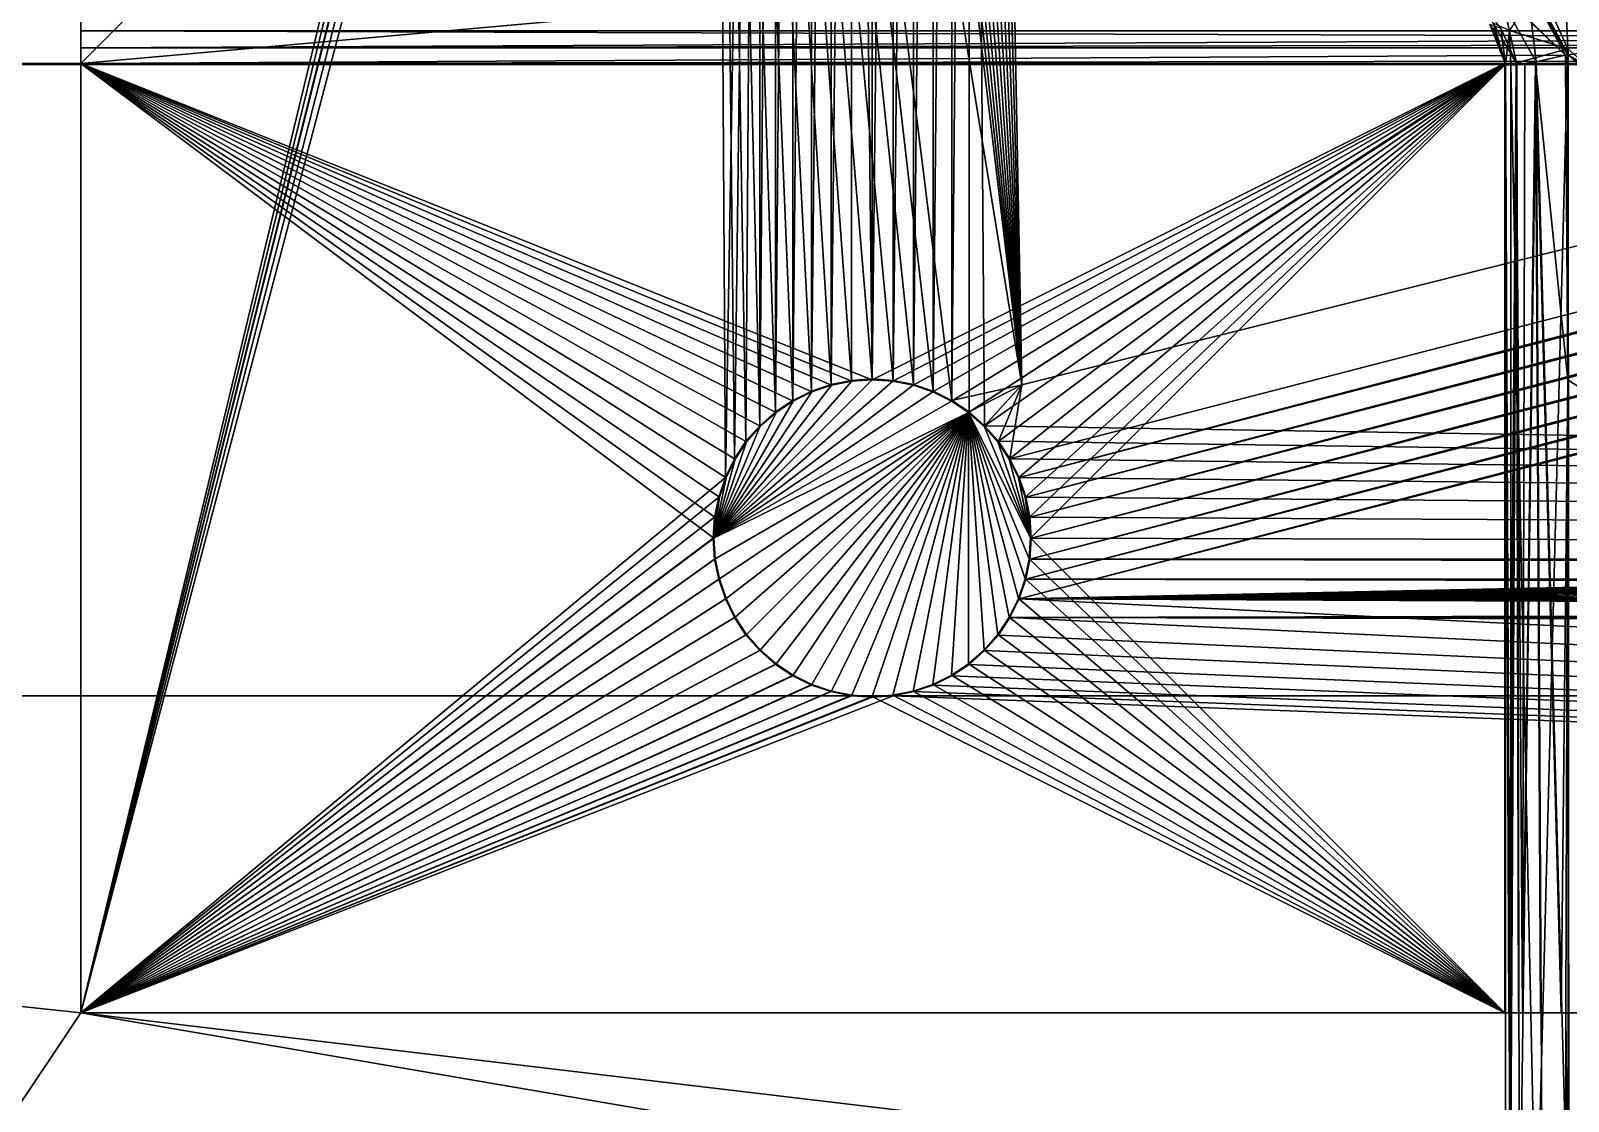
# Model space of a CAD drawing. Extents: x -30 to 83, y -53 to 60.
# Drawn here: x -2.158 to 2.699, y -4.279 to -0.897 of the extents above; entities that cross this region are included whole.
import ezdxf

# ---------------------------------------------------------------- set-up
doc = ezdxf.new("R2010")
doc.units = 0
doc.header["$MEASUREMENT"] = 0

msp = doc.modelspace()

# ---------------------------------------------------------------- linework, layer by layer
for points in [[(63.169998, -40), (-9.17, -40), (63.169998, 60)], [(-9.17, 60), (63.169998, 60), (-9.17, -40)], [(-7.187, 58, 2), (-7.187, -40, 2), (61.187, -40, 2)], [(61.187, 58, 2), (-7.187, 58, 2), (61.187, -40, 2)], [(-2, 7, 68), (-2, 7, 67), (-2, -4, 67)], [(-2, 7, 68), (-2, -4, 67), (-2, -4, 68)], [(-2, 7, 68), (-2, -4, 68), (0.014999, 4.369999, 68)], [(-2, -4, 67), (-2, 7, 67), (-0.002998, 3.998001, 67)], [(0.964001, 4.692001, 68), (27.194, -2.101002, 68), (27.145, 4.145, 68)], [(0.964001, 4.692001, 68), (0.985001, 4.630001, 68), (27.145, -2.145, 68)], [(27.145, -2.145, 68), (27.194, -2.101002, 68), (0.964001, 4.692001, 68)], [(0.985001, 4.630001, 68), (0.998001, 4.566002, 68), (27.101, -2.194, 68)], [(27.101, -2.194, 68), (27.145, -2.145, 68), (0.985001, 4.630001, 68)], [(0.998001, 4.566002, 68), (1.001999, 4.5, 68), (27.064999, -2.249001, 68)], [(27.064999, -2.249001, 68), (27.101, -2.194, 68), (0.998001, 4.566002, 68)], [(0.972668, -2.015999, 67), (0.855, 4.145, 67), (26.997, 4.5, 67)], [(0.964001, -2.307999, 67), (0.935001, -2.249001, 67), (26.997, 4.5, 67)], [(0.935001, -2.249001, 67), (0.972668, -2.015999, 67), (26.997, 4.5, 67)], [(26.997, 4.5, 67), (27.001999, 4.433998, 67), (0.964001, -2.307999, 67)], [(1.001999, 4.5, 68), (0.998001, 4.433998, 68), (27.035999, -2.307999, 68)], [(27.035999, -2.307999, 68), (27.064999, -2.249001, 68), (1.001999, 4.5, 68)], [(0.985001, -2.369999, 67), (0.964001, -2.307999, 67), (27.001999, 4.433998, 67)], [(0.998001, 4.433998, 68), (0.985001, 4.369999, 68), (27.014999, -2.369999, 68)], [(27.001999, 4.433998, 67), (27.014999, 4.369999, 67), (0.985001, -2.369999, 67)], [(27.014999, -2.369999, 68), (27.035999, -2.307999, 68), (0.998001, 4.433998, 68)], [(0.014999, 4.369999, 68), (-2, -4, 68), (0.035999, 4.307999, 68)], [(0.985001, 4.369999, 68), (0.964001, 4.307999, 68), (27.001999, -2.433998, 68)], [(27.001999, -2.433998, 68), (27.014999, -2.369999, 68), (0.985001, 4.369999, 68)], [(0.998001, -2.433998, 67), (0.985001, -2.369999, 67), (27.014999, 4.369999, 67)], [(27.014999, 4.369999, 67), (27.035999, 4.307999, 67), (0.998001, -2.433998, 67)], [(0.035999, 4.307999, 68), (-2, -4, 68), (0.064999, 4.249001, 68)], [(0.964001, 4.307999, 68), (0.935001, 4.249001, 68), (26.997, -2.5, 68)], [(26.997, -2.5, 68), (27.001999, -2.433998, 68), (0.964001, 4.307999, 68)], [(1.001999, -2.5, 67), (0.998001, -2.433998, 67), (27.035999, 4.307999, 67)], [(27.035999, 4.307999, 67), (27.064999, 4.249001, 67), (1.001999, -2.5, 67)], [(0.064999, 4.249001, 68), (-2, -4, 68), (0.101002, 4.194, 68)], [(0.935001, 4.249001, 68), (0.898998, 4.194, 68), (26.997, -2.5, 68)], [(27.064999, 4.249001, 67), (27.101, 4.194, 67), (0.998001, -2.566002, 67)], [(0.998001, -2.566002, 67), (1.001999, -2.5, 67), (27.064999, 4.249001, 67)], [(0.101002, 4.194, 68), (-2, -4, 68), (0.145, 4.145, 68)], [(0.898998, 4.194, 68), (0.855, 4.145, 68), (27.001999, -2.566002, 68)], [(27.001999, -2.566002, 68), (26.997, -2.5, 68), (0.898998, 4.194, 68)], [(27.101, 4.194, 67), (27.145, 4.145, 67), (0.985001, -2.630001, 67)], [(0.985001, -2.630001, 67), (0.998001, -2.566002, 67), (27.101, 4.194, 67)], [(0.145, 4.145, 68), (-2, -4, 68), (0.035999, -2.307999, 68)], [(0.035999, -2.307999, 68), (0.064999, -2.249001, 68), (0.145, 4.145, 68)], [(0.064999, -2.249001, 68), (0.101002, -2.194, 68), (0.145, 4.145, 68)], [(0.101002, -2.194, 68), (0.145, -2.145, 68), (0.145, 4.145, 68)], [(0.194, 4.101002, 68), (0.145, 4.145, 68), (0.145, -2.145, 68)], [(0.855, 4.145, 68), (0.806, 4.101002, 68), (27.001999, -2.566002, 68)], [(0.855, 4.145, 67), (0.972668, -2.015999, 67), (0.806, 4.101002, 67)], [(27.145, 4.145, 67), (27.194, 4.101002, 67), (0.964001, -2.692001, 67)], [(0.964001, -2.692001, 67), (0.985001, -2.630001, 67), (27.145, 4.145, 67)], [(0.145, -2.145, 68), (0.194, -2.101002, 68), (0.194, 4.101002, 68)], [(0.249001, 4.064999, 68), (0.194, 4.101002, 68), (0.194, -2.101002, 68)], [(0.806, 4.101002, 68), (0.750999, 4.064999, 68), (0.750999, -2.064999, 68)], [(0.806, -2.101002, 68), (0.806, 4.101002, 68), (0.750999, -2.064999, 68)], [(0.750999, 4.064999, 67), (0.806, 4.101002, 67), (0.972668, -2.015999, 67)], [(0.855, -2.145, 68), (0.806, 4.101002, 68), (0.806, -2.101002, 68)], [(0.855, -2.145, 68), (27.001999, -2.566002, 68), (0.806, 4.101002, 68)], [(27.194, 4.101002, 67), (27.145, -2.145, 67), (0.964001, -2.692001, 67)], [(-0.002998, 3.998001, 67), (0.249001, 4.064999, 67), (0.972668, -2.015999, 67)], [(0.194, -2.101002, 68), (0.249001, -2.064999, 68), (0.249001, 4.064999, 68)], [(0.307999, 4.035999, 68), (0.249001, 4.064999, 68), (0.249001, -2.064999, 68)], [(0.307999, 4.035999, 67), (0.972668, -2.015999, 67), (0.249001, 4.064999, 67)], [(0.249001, -2.064999, 68), (0.307999, -2.035999, 68), (0.307999, 4.035999, 68)], [(0.369999, 4.014999, 68), (0.307999, 4.035999, 68), (0.307999, -2.035999, 68)], [(0.369999, 4.014999, 67), (0.972668, -2.015999, 67), (0.307999, 4.035999, 67)], [(0.692001, 4.035999, 68), (0.630001, 4.014999, 68), (0.630001, -2.014999, 68)], [(0.630001, -2.014999, 68), (0.692001, -2.035999, 68), (0.692001, 4.035999, 68)], [(0.630001, 4.014999, 67), (0.692001, 4.035999, 67), (0.972668, -2.015999, 67)], [(0.750999, 4.064999, 68), (0.692001, 4.035999, 68), (0.692001, -2.035999, 68)], [(0.692001, -2.035999, 68), (0.750999, -2.064999, 68), (0.750999, 4.064999, 68)], [(0.692001, 4.035999, 67), (0.750999, 4.064999, 67), (0.972668, -2.015999, 67)], [(-2, -4, 67), (-0.002998, 3.998001, 67), (0.035999, -2.307999, 67)], [(0.5, -1.997002, 67), (0.433998, -2.001999, 67), (-0.002998, 3.998001, 67)], [(0.064999, -2.249001, 67), (0.035999, -2.307999, 67), (-0.002998, 3.998001, 67)], [(0.064999, -2.249001, 67), (-0.002998, 3.998001, 67), (0.101002, -2.194, 67)], [(0.145, -2.145, 67), (0.101002, -2.194, 67), (-0.002998, 3.998001, 67)], [(0.194, -2.101002, 67), (0.145, -2.145, 67), (-0.002998, 3.998001, 67)], [(0.249001, -2.064999, 67), (0.194, -2.101002, 67), (-0.002998, 3.998001, 67)], [(0.433998, -2.001999, 67), (0.369999, -2.014999, 67), (-0.002998, 3.998001, 67)], [(0.369999, -2.014999, 67), (0.307999, -2.035999, 67), (-0.002998, 3.998001, 67)], [(0.307999, -2.035999, 67), (0.249001, -2.064999, 67), (-0.002998, 3.998001, 67)], [(0.566002, -2.001999, 67), (0.5, -1.997002, 67), (-0.002998, 3.998001, 67)], [(0.566002, -2.001999, 67), (-0.002998, 3.998001, 67), (0.630001, -2.014999, 67)], [(0.692001, -2.035999, 67), (-0.002998, 3.998001, 67), (0.750999, -2.064999, 67)], [(0.972668, -2.015999, 67), (0.750999, -2.064999, 67), (-0.002998, 3.998001, 67)], [(0.630001, -2.014999, 67), (-0.002998, 3.998001, 67), (0.692001, -2.035999, 67)], [(0.307999, -2.035999, 68), (0.369999, -2.014999, 68), (0.369999, 4.014999, 68)], [(0.433998, 4.001999, 68), (0.369999, 4.014999, 68), (0.369999, -2.014999, 68)], [(0.433998, 4.001999, 67), (0.972668, -2.015999, 67), (0.369999, 4.014999, 67)], [(0.369999, -2.014999, 68), (0.433998, -2.001999, 68), (0.433998, 4.001999, 68)], [(0.433998, -2.001999, 68), (0.5, -1.997002, 68), (0.433998, 4.001999, 68)], [(0.5, 3.998001, 68), (0.433998, 4.001999, 68), (0.5, -1.997002, 68)], [(0.5, 3.998001, 67), (0.972668, -2.015999, 67), (0.433998, 4.001999, 67)], [(0.566002, 4.001999, 68), (0.5, 3.998001, 68), (0.5, -1.997002, 68)], [(0.5, -1.997002, 68), (0.566002, -2.001999, 68), (0.566002, 4.001999, 68)], [(0.5, 3.998001, 67), (0.566002, 4.001999, 67), (0.972668, -2.015999, 67)], [(0.630001, 4.014999, 68), (0.566002, 4.001999, 68), (0.566002, -2.001999, 68)], [(0.566002, -2.001999, 68), (0.630001, -2.014999, 68), (0.630001, 4.014999, 68)], [(0.566002, 4.001999, 67), (0.630001, 4.014999, 67), (0.972668, -2.015999, 67)], [(2.5592, 1.504281, 66.700218), (7.02967, -4.802359, 66.700218), (2.69901, 1.776681, 66.700218)], [(2.564, -0.727, 53.998001), (2.697, -0.973, 53.998001), (25.003, 1.777, 53.998001)], [(2.5827, 1.512871, 54.30022), (2.69901, 1.776681, 54.30022), (7.02967, -4.802359, 54.30022)], [(25.003, 1.777, 53.998001), (2.697, -0.973, 53.998001), (9.813, -4.804, 53.998001)], [(2.56527, -0.726529, 54.300301), (2.5827, 1.512871, 54.30022), (2.69823, -0.972269, 54.30022)], [(7.02967, -4.802359, 54.30022), (2.69823, -0.972269, 54.30022), (2.5827, 1.512871, 54.30022)], [(2.5592, 1.504281, 66.700218), (2.60578, -0.750719, 66.700218), (7.02967, -4.802359, 66.700218)], [(-2, -1, 51), (-2, 1.395023, 53.998001), (-2, 1.346, 49.762001)], [(-2, 1.395023, 53.998001), (-2, -1, 51), (-2, -0.604023, 53.998001)], [(-2, 1.346, 49.762001), (-2, 0.756, 49.243999), (-2, -1, 51)], [(-2, 0.238, 48.653999), (-2, -1, 51), (-2, 0.756, 49.243999)], [(-2, -1, 51), (-2, 0.238, 48.653999), (-2, -0.198, 48.000999)], [(-2, -0.546, 47.297001), (-2, -1, 51), (-2, -0.198, 48.000999)], [(-2, -0.546, 47.297001), (-2, -0.798, 46.554001), (-2, -1, 51)], [(-2, -0.604023, 53.998001), (-2, -1, 51), (-2, -0.60597, 53.998417)], [(-2, -0.609392, 54), (-2, -0.60597, 53.998417), (-2, -1, 51)], [(-2, -1, 51), (-2, -1, 54), (-2, -0.609392, 54)], [(-2, -0.609392, 54), (-2, -1, 54), (-1.613111, -0.613444, 54)], [(-2, -1, 54), (2.309556, -0.614333, 54), (-1.613111, -0.613444, 54)], [(-2, -1, 54), (2.690419, -0.974419, 54), (2.309556, -0.614333, 54)], [(2.309556, -0.614333, 54), (2.690419, -0.974419, 54), (2.318745, -0.613851, 54)], [(2.566, -0.74429, 54), (2.318745, -0.613851, 54), (2.690419, -0.974419, 54)], [(2.59696, -0.994569, 54.331139), (2.49451, -0.812819, 54.347301), (2.56527, -0.726529, 54.300301)], [(2.564, -0.727, 53.998001), (2.566, -0.74429, 54), (2.697, -0.973, 53.998001)], [(2.56527, -0.726529, 54.300301), (2.69823, -0.972269, 54.30022), (2.59696, -0.994569, 54.331139)], [(2.60578, -0.750719, 66.700218), (2.51299, -0.896169, 66.618073), (2.69685, -0.953479, 66.700218)], [(2.690419, -0.974419, 54), (2.697, -0.973, 53.998001), (2.566, -0.74429, 54)], [(2.69685, -0.953479, 66.700218), (7.02967, -4.802359, 66.700218), (2.60578, -0.750719, 66.700218)], [(-2, -1, 51), (-2, -0.798, 46.554001), (-2, -0.951, 45.783001)], [(30, -0.798, 46.554001), (-2, -0.951, 45.783001), (-2, -0.798, 46.554001)], [(30, -0.951, 45.783001), (-2, -0.951, 45.783001), (30, -0.798, 46.554001)], [(2.49451, -0.812819, 54.347301), (2.53595, -1.003599, 54.38797), (2.42347, -0.806259, 54.387741)], [(2.48556, -0.888309, 54.41494), (2.42347, -0.806259, 54.387741), (2.53595, -1.003599, 54.38797)], [(2.49451, -0.812819, 54.347301), (2.59696, -0.994569, 54.331139), (2.53595, -1.003599, 54.38797)], [(2.46489, -0.894589, 66.500221), (2.5, -1.003599, 66.500221), (2.46317, -0.874169, 66.560669)], [(2.46317, -0.874169, 66.560669), (2.5, -1.003599, 66.500221), (2.51299, -0.896169, 66.618073)], [(-2, -0.89742, 43.946999), (-2, -1, 43.946999), (-2, -0.951, 44.216999)], [(30, -1, 43.946999), (-2, -1, 43.946999), (-2, -0.89742, 43.946999)], [(-2, -0.89742, 43.946999), (30, -0.89742, 43.946999), (30, -1, 43.946999)], [(30, -0.89742, 43.946999), (-2, -0.89742, 43.946999), (-2, -0.951, 44.216999)], [(30, -0.951, 44.216999), (30, -0.89742, 43.946999), (-2, -0.951, 44.216999)], [(2.5, -1.003599, 54.500221), (2.45073, -0.875689, 54.500221), (2.48556, -0.888309, 54.41494)], [(2.45073, -0.875689, 54.500221), (2.5, -1.003599, 54.500221), (2.46489, -0.894589, 66.500221)], [(2.5, -1.003599, 66.500221), (2.46489, -0.894589, 66.500221), (2.5, -1.003599, 54.500221)], [(2.5, -1.003599, 54.500221), (2.48556, -0.888309, 54.41494), (2.53595, -1.003599, 54.38797)], [(2.51727, -1.003599, 66.578232), (2.51299, -0.896169, 66.618073), (2.5, -1.003599, 66.500221)], [(2.51727, -1.003599, 66.578232), (2.69685, -0.953479, 66.700218), (2.51299, -0.896169, 66.618073)], [(-2, -1, 44.954826), (-2, -0.951, 44.216999), (-2, -1, 43.946999)], [(-2, -1, 51), (-2, -0.951, 45.783001), (-2, -1, 45.045174)], [(30, -1.003, 45), (30, -0.951, 44.216999), (-2, -1, 44.954826)], [(-2, -0.951, 45.783001), (30, -0.951, 45.783001), (-2, -1, 45.045174)], [(30, -1.003, 45), (-2, -1, 45.045174), (30, -0.951, 45.783001)], [(-2, -0.951, 44.216999), (-2, -1, 44.954826), (30, -0.951, 44.216999)], [(2.69685, -0.953479, 66.700218), (2.51727, -1.003599, 66.578232), (2.59742, -4.802359, 66.669304)], [(2.59742, -4.802359, 66.669304), (2.7, -4.803139, 66.700218), (2.69685, -0.953479, 66.700218)], [(7.02967, -4.802359, 66.700218), (2.69685, -0.953479, 66.700218), (2.7, -4.803139, 66.700218)], [(-2, -1, 54), (-30, -1, 54), (-2, -4, 54)], [(-4.003, -6.998, 54), (-2, -4, 54), (-30, -1, 54)], [(-2, -1, 51), (-4.003, -1, 45.045174), (-30, -1, 54)], [(-2, -1, 43.946999), (-30, -1, 38), (-4.003, -1, 44.954826)], [(-2, -1, 54), (-2, -1, 51), (-30, -1, 54)], [(-30, -1, 38), (30, -1, 38), (-30, -17, 38)], [(30, -17, 38), (-30, -17, 38), (30, -1, 38)], [(-30, -1, 38), (-2, -1, 43.946999), (30, -1, 38)], [(-4.003, -1, 44.954826), (-2, -1, 44.954826), (-2, -1, 43.946999)], [(-2, -1, 45.045174), (-4.003, -1, 45.045174), (-2, -1, 51)], [(-4.003, -1.003, 45), (-2, -1, 44.954826), (-4.003, -1, 44.954826)], [(-2, -1, 45.045174), (-4.003, -1.003, 45), (-4.003, -1, 45.045174)], [(-4.003, -1.003, 45), (30, -1.003, 45), (-2, -1, 44.954826)], [(-4.003, -1.003, 45), (-2, -1, 45.045174), (30, -1.003, 45)], [(2.690426, -1, 54), (2.690419, -0.974419, 54), (-2, -1, 54)], [(2.531726, -1, 54.085979), (-2, -1, 54), (2.532261, -1, 54.086903)], [(2.594932, -1, 54.029057), (-2, -1, 54), (2.561111, -1, 54.060665)], [(2.497513, -1, 54.195007), (2.532261, -1, 54.086903), (-2, -1, 54)], [(2.561111, -1, 54.060665), (-2, -1, 54), (2.533141, -1, 54.08514)], [(2.531726, -1, 54.085979), (2.533141, -1, 54.08514), (-2, -1, 54)], [(-2, -1, 54), (2.496469, -1, 54.198002), (2.497513, -1, 54.195007)], [(2.595026, -1, 54.028984), (-2, -1, 54), (2.594932, -1, 54.029057)], [(-2, -1, 54), (2.595026, -1, 54.028984), (2.595135, -1, 54.028961)], [(-2, -1, 54), (2.595135, -1, 54.028961), (2.690426, -1, 54)], [(2.496716, -1, 54.63855), (2.496469, -1, 54.198002), (-2, -1, 54)], [(-2, -1, 66), (-2, -1, 54), (-2, -4, 54)], [(-2, -1, 66), (-2, -4, 54), (-2, -4, 66)], [(-2, -1, 66), (-2, -4, 66), (0, -2.5, 66)], [(0, -2.5, 66), (0.004, -2.435, 66), (-2, -1, 66)], [(0.309, -2.038, 66), (0.371, -2.017, 66), (-2, -1, 66)], [(30, -1, 43.946999), (30, -1, 38), (-2, -1, 43.946999)], [(2.496716, -1, 54.63855), (-2, -1, 54), (-2, -1, 66)], [(2.496716, -1, 54.63855), (-2, -1, 66), (2.496716, -1, 66)], [(2.496716, -1, 66), (-2, -1, 66), (0.5, -2, 66)], [(0.371, -2.017, 66), (0.435, -2.004, 66), (-2, -1, 66)], [(0.435, -2.004, 66), (0.5, -2, 66), (-2, -1, 66)], [(0.309, -2.038, 66), (-2, -1, 66), (0.25, -2.067, 66)], [(0.146, -2.146, 66), (0.196, -2.103, 66), (-2, -1, 66)], [(0.25, -2.067, 66), (-2, -1, 66), (0.196, -2.103, 66)], [(0.146, -2.146, 66), (-2, -1, 66), (0.103, -2.196, 66)], [(0.017, -2.371, 66), (0.038, -2.309, 66), (-2, -1, 66)], [(0.103, -2.196, 66), (-2, -1, 66), (0.067, -2.25, 66)], [(0.067, -2.25, 66), (-2, -1, 66), (0.038, -2.309, 66)], [(0.017, -2.371, 66), (-2, -1, 66), (0.004, -2.435, 66)], [(2.496716, -1, 66), (0.5, -2, 66), (0.565, -2.004, 66)], [(2.496716, -1, 66), (0.565, -2.004, 66), (0.629, -2.017, 66)], [(0.691, -2.038, 66), (2.496716, -1, 66), (0.629, -2.017, 66)], [(0.75, -2.067, 66), (2.496716, -1, 66), (0.691, -2.038, 66)], [(0.75, -2.067, 66), (0.804, -2.103, 66), (2.496716, -1, 66)], [(2.496716, -1, 66), (0.804, -2.103, 66), (2.498, -1.004, 66)], [(0.854, -2.146, 66), (2.498, -1.004, 66), (0.804, -2.103, 66)], [(0.897, -2.196, 66), (2.498, -1.004, 66), (0.854, -2.146, 66)], [(0.933, -2.25, 66), (2.498, -1.004, 66), (0.897, -2.196, 66)], [(0.962, -2.309, 66), (2.498, -1.004, 66), (0.933, -2.25, 66)], [(0.983, -2.371, 66), (2.498, -1.004, 66), (0.962, -2.309, 66)], [(0.996, -2.435, 66), (2.498, -1.004, 66), (0.983, -2.371, 66)], [(0.996, -2.435, 66), (1, -2.5, 66), (2.498, -1.004, 66)], [(2.498, -4, 66), (2.498, -1.004, 66), (1, -2.5, 66)], [(2.498, -1.004, 54.198002), (2.496469, -1, 54.198002), (2.496716, -1, 54.63855)], [(2.496469, -1, 54.198002), (2.498, -1.004, 54.198002), (2.497513, -1, 54.195007)], [(2.496716, -1, 66), (2.498, -1.004, 66), (2.496716, -1, 54.63855)], [(2.498, -1.004, 54.198002), (2.496716, -1, 54.63855), (2.498, -1.004, 66)], [(2.532261, -1, 54.086903), (2.497513, -1, 54.195007), (2.534, -1.004, 54.085999)], [(2.498, -1.004, 54.198002), (2.534, -1.004, 54.085999), (2.497513, -1, 54.195007)], [(2.498, -1.004, 54.198002), (2.510615, -4, 54.13887), (2.534, -1.004, 54.085999)], [(2.498, -4, 57.667843), (2.498, -1.004, 54.198002), (2.498784, -4, 57.938293)], [(2.498, -4, 54.198002), (2.510615, -4, 54.13887), (2.498, -1.004, 54.198002)], [(2.498, -4, 54.198002), (2.498, -1.004, 54.198002), (2.498, -4, 57.667843)], [(2.498784, -4, 57.938293), (2.498, -1.004, 54.198002), (2.498, -4, 58.27177)], [(2.498, -1.004, 54.198002), (2.498, -1.004, 66), (2.498, -4, 58.27177)], [(2.498, -4, 66), (2.498, -4, 58.27177), (2.498, -1.004, 66)], [(2.5, -4.802359, 62.170551), (2.5, -4.803139, 66.500221), (2.5, -1.003599, 66.500221)], [(2.5, -1.003599, 54.500221), (2.5, -4.803139, 54.500221), (2.50008, -4.804359, 58.412338)], [(2.50008, -4.804359, 58.412338), (2.5, -4.802359, 58.89949), (2.5, -1.003599, 54.500221)], [(2.5, -4.802359, 61.056999), (2.5, -4.802359, 61.892159), (2.5, -1.003599, 66.500221)], [(2.5, -4.802359, 58.89949), (2.50027, -4.822289, 59.26741), (2.5, -1.003599, 54.500221)], [(2.5, -4.802359, 59.665062), (2.5, -4.802359, 60.221828), (2.5, -1.003599, 54.500221)], [(2.5, -1.003599, 54.500221), (2.5, -4.802359, 60.221828), (2.5, -1.003599, 66.500221)], [(2.5, -4.802359, 60.221828), (2.5, -4.802359, 61.056999), (2.5, -1.003599, 66.500221)], [(2.5, -4.802359, 61.892159), (2.5, -4.802359, 62.170551), (2.5, -1.003599, 66.500221)], [(2.5, -4.802359, 59.665062), (2.5, -1.003599, 54.500221), (2.50027, -4.822289, 59.26741)], [(2.53595, -1.003599, 54.38797), (2.51561, -4.802359, 54.425098), (2.5, -1.003599, 54.500221)], [(2.51561, -4.802359, 54.425098), (2.5, -4.803139, 54.500221), (2.5, -1.003599, 54.500221)], [(2.5, -4.803139, 66.500221), (2.51716, -4.802359, 66.580299), (2.5, -1.003599, 66.500221)], [(2.51727, -1.003599, 66.578232), (2.5, -1.003599, 66.500221), (2.51716, -4.802359, 66.580299)], [(2.518232, -4, 54.115173), (2.534, -1.004, 54.085999), (2.510615, -4, 54.13887)], [(2.54467, -4.802359, 54.37513), (2.51561, -4.802359, 54.425098), (2.53595, -1.003599, 54.38797)], [(2.59742, -4.802359, 66.669304), (2.51727, -1.003599, 66.578232), (2.51716, -4.802359, 66.580299)], [(2.534, -1.004, 54.085999), (2.518232, -4, 54.115173), (2.541096, -4, 54.075752)], [(2.532261, -1, 54.086903), (2.534, -1.004, 54.085999), (2.531726, -1, 54.085979)], [(2.531726, -1, 54.085979), (2.534, -1.004, 54.085999), (2.533141, -1, 54.08514)], [(2.561111, -1, 54.060665), (2.533141, -1, 54.08514), (2.534, -1.004, 54.085999)], [(2.534, -1.004, 54.085999), (2.553976, -4, 54.063713), (2.561111, -1, 54.060665)], [(2.534, -1.004, 54.085999), (2.541096, -4, 54.075752), (2.553976, -4, 54.063713)], [(2.59696, -0.994569, 54.331139), (2.54467, -4.802359, 54.37513), (2.53595, -1.003599, 54.38797)], [(2.61691, -4.802359, 54.320919), (2.54467, -4.802359, 54.37513), (2.59696, -0.994569, 54.331139)], [(2.594932, -1, 54.029057), (2.561111, -1, 54.060665), (2.553976, -4, 54.063713)], [(2.553976, -4, 54.063713), (2.610778, -4, 54.020321), (2.594932, -1, 54.029057)], [(2.595026, -1, 54.028984), (2.594932, -1, 54.029057), (2.610778, -4, 54.020321)], [(2.610778, -4, 54.020321), (2.595135, -1, 54.028961), (2.595026, -1, 54.028984)], [(2.676259, -4, 54.004543), (2.595135, -1, 54.028961), (2.610778, -4, 54.020321)], [(2.595135, -1, 54.028961), (2.676259, -4, 54.004543), (2.697268, -2, 53.998001)], [(2.690426, -1, 54), (2.595135, -1, 54.028961), (2.697268, -2, 53.998001)], [(2.59696, -0.994569, 54.331139), (2.69823, -0.972269, 54.30022), (2.7, -4.803139, 54.30022)], [(2.61691, -4.802359, 54.320919), (2.59696, -0.994569, 54.331139), (2.7, -4.803139, 54.30022)], [(2.697, -0.973, 53.998001), (2.690419, -0.974419, 54), (2.690426, -1, 54)], [(2.697, -0.973, 53.998001), (2.690426, -1, 54), (2.697268, -2, 53.998001)], [(7.864, -4.804, 53.998001), (8.421, -4.804, 53.998001), (2.697, -0.973, 53.998001)], [(7.864, -4.804, 53.998001), (2.697, -0.973, 53.998001), (7.029, -4.804, 53.998001)], [(9.534, -4.804, 53.998001), (9.813, -4.804, 53.998001), (2.697, -0.973, 53.998001)], [(2.697268, -2, 53.998001), (7.029, -4.804, 53.998001), (2.697, -0.973, 53.998001)], [(8.421, -4.804, 53.998001), (9.534, -4.804, 53.998001), (2.697, -0.973, 53.998001)], [(7.02967, -4.802359, 54.30022), (2.7, -4.803139, 54.30022), (2.69823, -0.972269, 54.30022)], [(0.435, -2.004, 68), (0, -2.5, 68), (0.5, -2, 68)], [(0.5, -2, 68), (0, -2.5, 68), (0.565, -2.004, 68)], [(0.371, -2.017, 68), (0, -2.5, 68), (0.435, -2.004, 68)], [(0.629, -2.017, 68), (0.565, -2.004, 68), (0, -2.5, 68)], [(0.309, -2.038, 68), (0, -2.5, 68), (0.371, -2.017, 68)], [(0.691, -2.038, 68), (0.629, -2.017, 68), (0, -2.5, 68)], [(0.75, -2.067, 68), (0.691, -2.038, 68), (0, -2.5, 68)], [(0.25, -2.067, 68), (0, -2.5, 68), (0.309, -2.038, 68)], [(0.249001, -2.064999, 68), (0.249001, -2.064999, 67), (0.307999, -2.035999, 68)], [(0.307999, -2.035999, 67), (0.307999, -2.035999, 68), (0.249001, -2.064999, 67)], [(0.309, -2.038, 66), (0.25, -2.067, 66), (0.309, -2.038, 68)], [(0.309, -2.038, 68), (0.25, -2.067, 66), (0.25, -2.067, 68)], [(0.369999, -2.014999, 67), (0.369999, -2.014999, 68), (0.307999, -2.035999, 68)], [(0.369999, -2.014999, 67), (0.307999, -2.035999, 68), (0.307999, -2.035999, 67)], [(0.309, -2.038, 68), (0.371, -2.017, 68), (0.309, -2.038, 66)], [(0.371, -2.017, 66), (0.309, -2.038, 66), (0.371, -2.017, 68)], [(0.433998, -2.001999, 67), (0.433998, -2.001999, 68), (0.369999, -2.014999, 67)], [(0.433998, -2.001999, 68), (0.369999, -2.014999, 68), (0.369999, -2.014999, 67)], [(0.371, -2.017, 66), (0.371, -2.017, 68), (0.435, -2.004, 66)], [(0.435, -2.004, 68), (0.435, -2.004, 66), (0.371, -2.017, 68)], [(0.5, -1.997002, 67), (0.5, -1.997002, 68), (0.433998, -2.001999, 67)], [(0.433998, -2.001999, 68), (0.433998, -2.001999, 67), (0.5, -1.997002, 68)], [(0.435, -2.004, 68), (0.5, -2, 66), (0.435, -2.004, 66)], [(0.5, -2, 68), (0.5, -2, 66), (0.435, -2.004, 68)], [(0.5, -1.997002, 68), (0.5, -1.997002, 67), (0.566002, -2.001999, 68)], [(0.566002, -2.001999, 67), (0.566002, -2.001999, 68), (0.5, -1.997002, 67)], [(0.5, -2, 68), (0.565, -2.004, 68), (0.5, -2, 66)], [(0.565, -2.004, 66), (0.5, -2, 66), (0.565, -2.004, 68)], [(0.629, -2.017, 66), (0.565, -2.004, 66), (0.629, -2.017, 68)], [(0.565, -2.004, 66), (0.565, -2.004, 68), (0.629, -2.017, 68)], [(0.566002, -2.001999, 68), (0.566002, -2.001999, 67), (0.630001, -2.014999, 68)], [(0.630001, -2.014999, 67), (0.630001, -2.014999, 68), (0.566002, -2.001999, 67)], [(0.629, -2.017, 68), (0.691, -2.038, 68), (0.629, -2.017, 66)], [(0.691, -2.038, 66), (0.629, -2.017, 66), (0.691, -2.038, 68)], [(0.630001, -2.014999, 68), (0.630001, -2.014999, 67), (0.692001, -2.035999, 67)], [(0.692001, -2.035999, 67), (0.692001, -2.035999, 68), (0.630001, -2.014999, 68)], [(0.691, -2.038, 66), (0.691, -2.038, 68), (0.75, -2.067, 66)], [(0.75, -2.067, 66), (0.691, -2.038, 68), (0.75, -2.067, 68)], [(0.692001, -2.035999, 68), (0.692001, -2.035999, 67), (0.750999, -2.064999, 68)], [(0.750999, -2.064999, 67), (0.750999, -2.064999, 68), (0.692001, -2.035999, 67)], [(0.806, -2.101002, 67), (0.750999, -2.064999, 67), (0.972668, -2.015999, 67)], [(0.855, -2.145, 67), (0.806, -2.101002, 67), (0.972668, -2.015999, 67)], [(0.855, -2.145, 67), (0.972668, -2.015999, 67), (0.898998, -2.194, 67)], [(0.935001, -2.249001, 67), (0.898998, -2.194, 67), (0.972668, -2.015999, 67)], [(2.697268, -2, 53.998001), (2.676259, -4, 54.004543), (2.691209, -4, 54)], [(2.697268, -2, 53.998001), (2.691209, -4, 54), (2.698, -4.804, 53.998001)], [(2.698, -4.804, 53.998001), (7.029, -4.804, 53.998001), (2.697268, -2, 53.998001)], [(0.804, -2.103, 68), (0.75, -2.067, 68), (0, -2.5, 68)], [(0, -2.5, 68), (0.25, -2.067, 68), (0.196, -2.103, 68)], [(0.194, -2.101002, 68), (0.194, -2.101002, 67), (0.249001, -2.064999, 67)], [(0.249001, -2.064999, 67), (0.249001, -2.064999, 68), (0.194, -2.101002, 68)], [(0.25, -2.067, 66), (0.196, -2.103, 66), (0.196, -2.103, 68)], [(0.25, -2.067, 66), (0.196, -2.103, 68), (0.25, -2.067, 68)], [(0.804, -2.103, 68), (0.804, -2.103, 66), (0.75, -2.067, 68)], [(0.75, -2.067, 66), (0.75, -2.067, 68), (0.804, -2.103, 66)], [(0.806, -2.101002, 67), (0.806, -2.101002, 68), (0.750999, -2.064999, 67)], [(0.806, -2.101002, 68), (0.750999, -2.064999, 68), (0.750999, -2.064999, 67)], [(0, -2.5, 68), (0.196, -2.103, 68), (0.146, -2.146, 68)], [(0, -2.5, 68), (0.004, -2.565, 68), (0.804, -2.103, 68)], [(0.004, -2.565, 68), (0.017, -2.629, 68), (0.804, -2.103, 68)], [(0.017, -2.629, 68), (0.038, -2.691, 68), (0.804, -2.103, 68)], [(0.038, -2.691, 68), (0.067, -2.75, 68), (0.804, -2.103, 68)], [(0.067, -2.75, 68), (0.103, -2.804, 68), (0.804, -2.103, 68)], [(0.103, -2.804, 68), (0.146, -2.854, 68), (0.804, -2.103, 68)], [(0.194, -2.101002, 68), (0.145, -2.145, 67), (0.194, -2.101002, 67)], [(0.194, -2.101002, 68), (0.145, -2.145, 68), (0.145, -2.145, 67)], [(0.146, -2.146, 68), (0.196, -2.103, 66), (0.146, -2.146, 66)], [(0.146, -2.854, 68), (0.196, -2.897, 68), (0.804, -2.103, 68)], [(0.196, -2.103, 66), (0.146, -2.146, 68), (0.196, -2.103, 68)], [(0.196, -2.897, 68), (0.25, -2.933, 68), (0.804, -2.103, 68)], [(0.309, -2.962, 68), (0.804, -2.103, 68), (0.25, -2.933, 68)], [(0.371, -2.983, 68), (0.804, -2.103, 68), (0.309, -2.962, 68)], [(0.435, -2.996, 68), (0.804, -2.103, 68), (0.371, -2.983, 68)], [(0.435, -2.996, 68), (0.5, -3, 68), (0.804, -2.103, 68)], [(0.565, -2.996, 68), (0.804, -2.103, 68), (0.5, -3, 68)], [(0.565, -2.996, 68), (0.629, -2.983, 68), (0.804, -2.103, 68)], [(0.629, -2.983, 68), (0.691, -2.962, 68), (0.804, -2.103, 68)], [(0.691, -2.962, 68), (0.75, -2.933, 68), (0.804, -2.103, 68)], [(0.75, -2.933, 68), (0.804, -2.897, 68), (0.804, -2.103, 68)], [(0.854, -2.146, 66), (0.804, -2.103, 66), (0.804, -2.103, 68)], [(1, -2.5, 68), (0.854, -2.146, 68), (0.804, -2.103, 68)], [(1, -2.5, 68), (0.804, -2.103, 68), (0.996, -2.565, 68)], [(0.983, -2.629, 68), (0.996, -2.565, 68), (0.804, -2.103, 68)], [(0.804, -2.897, 68), (0.854, -2.854, 68), (0.804, -2.103, 68)], [(0.854, -2.854, 68), (0.897, -2.804, 68), (0.804, -2.103, 68)], [(0.897, -2.804, 68), (0.933, -2.75, 68), (0.804, -2.103, 68)], [(0.962, -2.691, 68), (0.804, -2.103, 68), (0.933, -2.75, 68)], [(0.983, -2.629, 68), (0.804, -2.103, 68), (0.962, -2.691, 68)], [(0.854, -2.146, 66), (0.804, -2.103, 68), (0.854, -2.146, 68)], [(0.806, -2.101002, 68), (0.806, -2.101002, 67), (0.855, -2.145, 67)], [(0.855, -2.145, 67), (0.855, -2.145, 68), (0.806, -2.101002, 68)], [(0, -2.5, 68), (0.146, -2.146, 68), (0.103, -2.196, 68)], [(0.101002, -2.194, 68), (0.101002, -2.194, 67), (0.145, -2.145, 68)], [(0.145, -2.145, 67), (0.145, -2.145, 68), (0.101002, -2.194, 67)], [(0.146, -2.146, 66), (0.103, -2.196, 68), (0.146, -2.146, 68)], [(0.146, -2.146, 66), (0.103, -2.196, 66), (0.103, -2.196, 68)], [(0.854, -2.146, 66), (0.897, -2.196, 68), (0.897, -2.196, 66)], [(1, -2.5, 68), (0.897, -2.196, 68), (0.854, -2.146, 68)], [(0.854, -2.146, 66), (0.854, -2.146, 68), (0.897, -2.196, 68)], [(0.898998, -2.194, 68), (27.001999, -2.566002, 68), (0.855, -2.145, 68)], [(0.855, -2.145, 67), (0.898998, -2.194, 67), (0.898998, -2.194, 68)], [(0.855, -2.145, 68), (0.855, -2.145, 67), (0.898998, -2.194, 68)], [(27.145, -2.145, 67), (27.101, -2.194, 67), (0.964001, -2.692001, 67)], [(0, -2.5, 68), (0.103, -2.196, 68), (0.067, -2.25, 68)], [(0.101002, -2.194, 67), (0.064999, -2.249001, 68), (0.064999, -2.249001, 67)], [(0.101002, -2.194, 67), (0.101002, -2.194, 68), (0.064999, -2.249001, 68)], [(0.103, -2.196, 66), (0.067, -2.25, 66), (0.103, -2.196, 68)], [(0.067, -2.25, 66), (0.067, -2.25, 68), (0.103, -2.196, 68)], [(0.933, -2.25, 68), (0.933, -2.25, 66), (0.897, -2.196, 68)], [(0.897, -2.196, 66), (0.897, -2.196, 68), (0.933, -2.25, 66)], [(1, -2.5, 68), (0.933, -2.25, 68), (0.897, -2.196, 68)], [(0.935001, -2.249001, 68), (27.001999, -2.566002, 68), (0.898998, -2.194, 68)], [(0.898998, -2.194, 68), (0.898998, -2.194, 67), (0.935001, -2.249001, 67)], [(0.935001, -2.249001, 67), (0.935001, -2.249001, 68), (0.898998, -2.194, 68)], [(27.101, -2.194, 67), (27.064999, -2.249001, 67), (0.964001, -2.692001, 67)], [(0, -2.5, 68), (0.067, -2.25, 68), (0.038, -2.309, 68)], [(0.064999, -2.249001, 67), (0.064999, -2.249001, 68), (0.035999, -2.307999, 67)], [(0.064999, -2.249001, 68), (0.035999, -2.307999, 68), (0.035999, -2.307999, 67)], [(0.067, -2.25, 66), (0.038, -2.309, 66), (0.038, -2.309, 68)], [(0.067, -2.25, 66), (0.038, -2.309, 68), (0.067, -2.25, 68)], [(0.933, -2.25, 66), (0.933, -2.25, 68), (0.962, -2.309, 66)], [(1, -2.5, 68), (0.962, -2.309, 68), (0.933, -2.25, 68)], [(0.933, -2.25, 68), (0.962, -2.309, 68), (0.962, -2.309, 66)], [(0.964001, -2.307999, 68), (27.001999, -2.566002, 68), (0.935001, -2.249001, 68)], [(0.935001, -2.249001, 68), (0.935001, -2.249001, 67), (0.964001, -2.307999, 67)], [(0.935001, -2.249001, 68), (0.964001, -2.307999, 67), (0.964001, -2.307999, 68)], [(27.064999, -2.249001, 67), (27.035999, -2.307999, 67), (0.964001, -2.692001, 67)], [(0.014999, -2.369999, 68), (0.035999, -2.307999, 68), (-2, -4, 68)], [(-2, -4, 67), (0.035999, -2.307999, 67), (0.014999, -2.369999, 67)], [(0, -2.5, 68), (0.038, -2.309, 68), (0.017, -2.371, 68)], [(0.014999, -2.369999, 67), (0.035999, -2.307999, 67), (0.014999, -2.369999, 68)], [(0.035999, -2.307999, 68), (0.014999, -2.369999, 68), (0.035999, -2.307999, 67)], [(0.038, -2.309, 68), (0.038, -2.309, 66), (0.017, -2.371, 66)], [(0.017, -2.371, 68), (0.038, -2.309, 68), (0.017, -2.371, 66)], [(1, -2.5, 68), (0.983, -2.371, 68), (0.962, -2.309, 68)], [(0.983, -2.371, 66), (0.962, -2.309, 66), (0.983, -2.371, 68)], [(0.962, -2.309, 68), (0.983, -2.371, 68), (0.962, -2.309, 66)], [(0.985001, -2.369999, 68), (27.001999, -2.566002, 68), (0.964001, -2.307999, 68)], [(27.035999, -2.307999, 67), (27.014999, -2.369999, 67), (0.964001, -2.692001, 67)], [(0.985001, -2.369999, 67), (0.985001, -2.369999, 68), (0.964001, -2.307999, 67)], [(0.964001, -2.307999, 68), (0.964001, -2.307999, 67), (0.985001, -2.369999, 68)], [(-2, -4, 67), (0.014999, -2.369999, 67), (0.001999, -2.433998, 67)], [(0.001999, -2.433998, 68), (0.014999, -2.369999, 68), (-2, -4, 68)], [(0, -2.5, 68), (0.017, -2.371, 68), (0.004, -2.435, 68)], [(0.014999, -2.369999, 67), (0.014999, -2.369999, 68), (0.001999, -2.433998, 68)], [(0.014999, -2.369999, 67), (0.001999, -2.433998, 68), (0.001999, -2.433998, 67)], [(0.004, -2.435, 68), (0.017, -2.371, 68), (0.004, -2.435, 66)], [(0.017, -2.371, 66), (0.004, -2.435, 66), (0.017, -2.371, 68)], [(27.014999, -2.369999, 67), (27.001999, -2.433998, 67), (0.964001, -2.692001, 67)], [(0.983, -2.371, 66), (0.996, -2.435, 68), (0.996, -2.435, 66)], [(1, -2.5, 68), (0.996, -2.435, 68), (0.983, -2.371, 68)], [(0.983, -2.371, 66), (0.983, -2.371, 68), (0.996, -2.435, 68)], [(0.998001, -2.433998, 68), (27.001999, -2.566002, 68), (0.985001, -2.369999, 68)], [(0.985001, -2.369999, 67), (0.998001, -2.433998, 67), (0.998001, -2.433998, 68)], [(0.985001, -2.369999, 68), (0.985001, -2.369999, 67), (0.998001, -2.433998, 68)], [(-2, -4, 67), (0.001999, -2.433998, 67), (-0.002998, -2.5, 67)], [(-0.002998, -2.5, 68), (0.001999, -2.433998, 68), (-2, -4, 68)], [(0.001999, -2.433998, 67), (0.001999, -2.433998, 68), (-0.002998, -2.5, 68)], [(0.001999, -2.433998, 67), (-0.002998, -2.5, 68), (-0.002998, -2.5, 67)], [(0, -2.5, 68), (0.004, -2.435, 66), (0, -2.5, 66)], [(0.004, -2.435, 66), (0, -2.5, 68), (0.004, -2.435, 68)], [(27.001999, -2.433998, 67), (26.997, -2.5, 67), (0.964001, -2.692001, 67)], [(0.996, -2.435, 66), (0.996, -2.435, 68), (1, -2.5, 66)], [(0.996, -2.435, 68), (1, -2.5, 68), (1, -2.5, 66)], [(1.001999, -2.5, 68), (27.001999, -2.566002, 68), (0.998001, -2.433998, 68)], [(0.998001, -2.433998, 67), (1.001999, -2.5, 68), (0.998001, -2.433998, 68)], [(1.001999, -2.5, 67), (1.001999, -2.5, 68), (0.998001, -2.433998, 67)], [(0, -2.5, 66), (-2, -4, 66), (0.004, -2.565, 66)], [(0.001999, -2.566002, 68), (-0.002998, -2.5, 68), (-2, -4, 68)], [(-0.002998, -2.5, 67), (0.001999, -2.566002, 67), (-2, -4, 67)], [(-0.002998, -2.5, 67), (-0.002998, -2.5, 68), (0.001999, -2.566002, 67)], [(0.001999, -2.566002, 68), (0.001999, -2.566002, 67), (-0.002998, -2.5, 68)], [(0.004, -2.565, 66), (0, -2.5, 68), (0, -2.5, 66)], [(0.004, -2.565, 68), (0, -2.5, 68), (0.004, -2.565, 66)], [(26.997, -2.5, 67), (27.001999, -2.566002, 67), (0.964001, -2.692001, 67)], [(0.996, -2.565, 66), (2.498, -4, 66), (1, -2.5, 66)], [(1, -2.5, 68), (0.996, -2.565, 68), (1, -2.5, 66)], [(0.996, -2.565, 66), (1, -2.5, 66), (0.996, -2.565, 68)], [(1.001999, -2.5, 68), (0.998001, -2.566002, 68), (27.001999, -2.566002, 68)], [(0.998001, -2.566002, 67), (0.998001, -2.566002, 68), (1.001999, -2.5, 68)], [(1.001999, -2.5, 68), (1.001999, -2.5, 67), (0.998001, -2.566002, 67)], [(0.017, -2.629, 66), (0.004, -2.565, 66), (-2, -4, 66)], [(0.001999, -2.566002, 67), (0.014999, -2.630001, 67), (-2, -4, 67)], [(0.001999, -2.566002, 68), (-2, -4, 68), (0.014999, -2.630001, 68)], [(0.014999, -2.630001, 68), (0.014999, -2.630001, 67), (0.001999, -2.566002, 68)], [(0.001999, -2.566002, 67), (0.001999, -2.566002, 68), (0.014999, -2.630001, 67)], [(0.004, -2.565, 68), (0.004, -2.565, 66), (0.017, -2.629, 68)], [(0.017, -2.629, 66), (0.017, -2.629, 68), (0.004, -2.565, 66)], [(27.001999, -2.566002, 67), (27.014999, -2.630001, 67), (0.964001, -2.692001, 67)], [(0.996, -2.565, 66), (0.983, -2.629, 66), (2.498, -4, 66)], [(0.983, -2.629, 68), (0.983, -2.629, 66), (0.996, -2.565, 68)], [(0.996, -2.565, 66), (0.996, -2.565, 68), (0.983, -2.629, 66)], [(0.998001, -2.566002, 68), (0.985001, -2.630001, 68), (27.014999, -2.630001, 68)], [(0.998001, -2.566002, 68), (0.998001, -2.566002, 67), (0.985001, -2.630001, 67)], [(0.998001, -2.566002, 68), (0.985001, -2.630001, 67), (0.985001, -2.630001, 68)], [(27.014999, -2.630001, 68), (27.001999, -2.566002, 68), (0.998001, -2.566002, 68)], [(0.017, -2.629, 66), (-2, -4, 66), (0.038, -2.691, 66)], [(0.014999, -2.630001, 67), (0.035999, -2.692001, 67), (-2, -4, 67)], [(0.014999, -2.630001, 68), (-2, -4, 68), (0.035999, -2.692001, 68)], [(0.014999, -2.630001, 67), (0.014999, -2.630001, 68), (0.035999, -2.692001, 67)], [(0.035999, -2.692001, 68), (0.035999, -2.692001, 67), (0.014999, -2.630001, 68)], [(0.017, -2.629, 66), (0.038, -2.691, 66), (0.038, -2.691, 68)], [(0.017, -2.629, 66), (0.038, -2.691, 68), (0.017, -2.629, 68)], [(0.962, -2.691, 68), (0.962, -2.691, 66), (0.983, -2.629, 66)], [(0.962, -2.691, 66), (2.498, -4, 66), (0.983, -2.629, 66)], [(0.983, -2.629, 66), (0.983, -2.629, 68), (0.962, -2.691, 68)], [(27.014999, -2.630001, 67), (27.035999, -2.692001, 67), (0.964001, -2.692001, 67)], [(0.964001, -2.692001, 68), (27.035999, -2.692001, 68), (0.985001, -2.630001, 68)], [(0.964001, -2.692001, 67), (0.964001, -2.692001, 68), (0.985001, -2.630001, 67)], [(0.985001, -2.630001, 68), (0.985001, -2.630001, 67), (0.964001, -2.692001, 68)], [(27.035999, -2.692001, 68), (27.014999, -2.630001, 68), (0.985001, -2.630001, 68)], [(0.038, -2.691, 66), (-2, -4, 66), (0.067, -2.75, 66)], [(0.035999, -2.692001, 67), (0.064999, -2.750999, 67), (-2, -4, 67)], [(0.035999, -2.692001, 68), (-2, -4, 68), (0.064999, -2.750999, 68)], [(0.064999, -2.750999, 68), (0.064999, -2.750999, 67), (0.035999, -2.692001, 67)], [(0.035999, -2.692001, 67), (0.035999, -2.692001, 68), (0.064999, -2.750999, 68)], [(0.067, -2.75, 66), (0.067, -2.75, 68), (0.038, -2.691, 68)], [(0.038, -2.691, 66), (0.067, -2.75, 66), (0.038, -2.691, 68)], [(0.962, -2.691, 66), (0.962, -2.691, 68), (0.933, -2.75, 68)], [(0.962, -2.691, 66), (0.933, -2.75, 66), (2.498, -4, 66)], [(0.933, -2.75, 66), (0.962, -2.691, 66), (0.933, -2.75, 68)], [(0.935001, -2.750999, 67), (0.964001, -2.692001, 67), (27.035999, -2.692001, 67)], [(27.035999, -2.692001, 67), (27.064999, -2.750999, 67), (0.935001, -2.750999, 67)], [(0.935001, -2.750999, 68), (26.997, -4, 68), (0.964001, -2.692001, 68)], [(0.935001, -2.750999, 67), (0.935001, -2.750999, 68), (0.964001, -2.692001, 67)], [(0.964001, -2.692001, 68), (0.964001, -2.692001, 67), (0.935001, -2.750999, 68)], [(27.064999, -2.750999, 68), (0.964001, -2.692001, 68), (27.101, -2.806, 68)], [(27.035999, -2.692001, 68), (0.964001, -2.692001, 68), (27.064999, -2.750999, 68)], [(26.997, -4, 68), (27.101, -2.806, 68), (0.964001, -2.692001, 68)], [(0.067, -2.75, 66), (-2, -4, 66), (0.103, -2.804, 66)], [(0.064999, -2.750999, 67), (0.101002, -2.806, 67), (-2, -4, 67)], [(0.064999, -2.750999, 68), (-2, -4, 68), (0.101002, -2.806, 68)], [(0.101002, -2.806, 67), (0.064999, -2.750999, 67), (0.101002, -2.806, 68)], [(0.064999, -2.750999, 68), (0.101002, -2.806, 68), (0.064999, -2.750999, 67)], [(0.103, -2.804, 68), (0.067, -2.75, 68), (0.103, -2.804, 66)], [(0.067, -2.75, 66), (0.103, -2.804, 66), (0.067, -2.75, 68)], [(0.897, -2.804, 66), (2.498, -4, 66), (0.933, -2.75, 66)], [(0.897, -2.804, 66), (0.933, -2.75, 66), (0.933, -2.75, 68)], [(0.897, -2.804, 66), (0.933, -2.75, 68), (0.897, -2.804, 68)], [(0.935001, -2.750999, 67), (26.997, -4, 67), (0.898998, -2.806, 67)], [(0.898998, -2.806, 68), (26.997, -4, 68), (0.935001, -2.750999, 68)], [(0.935001, -2.750999, 68), (0.935001, -2.750999, 67), (0.898998, -2.806, 67)], [(0.898998, -2.806, 67), (0.898998, -2.806, 68), (0.935001, -2.750999, 68)], [(26.997, -4, 67), (0.935001, -2.750999, 67), (27.101, -2.806, 67)], [(27.064999, -2.750999, 67), (27.101, -2.806, 67), (0.935001, -2.750999, 67)], [(0.103, -2.804, 66), (-2, -4, 66), (0.146, -2.854, 66)], [(0.101002, -2.806, 67), (0.145, -2.855, 67), (-2, -4, 67)], [(0.101002, -2.806, 68), (-2, -4, 68), (0.145, -2.855, 68)], [(0.101002, -2.806, 67), (0.101002, -2.806, 68), (0.145, -2.855, 67)], [(0.101002, -2.806, 68), (0.145, -2.855, 68), (0.145, -2.855, 67)], [(0.103, -2.804, 66), (0.146, -2.854, 66), (0.146, -2.854, 68)], [(0.103, -2.804, 66), (0.146, -2.854, 68), (0.103, -2.804, 68)], [(0.854, -2.854, 66), (2.498, -4, 66), (0.897, -2.804, 66)], [(0.854, -2.854, 68), (0.854, -2.854, 66), (0.897, -2.804, 68)], [(0.897, -2.804, 66), (0.897, -2.804, 68), (0.854, -2.854, 66)], [(0.855, -2.855, 67), (0.898998, -2.806, 67), (26.997, -4, 67)], [(0.855, -2.855, 68), (26.997, -4, 68), (0.898998, -2.806, 68)], [(0.898998, -2.806, 68), (0.898998, -2.806, 67), (0.855, -2.855, 67)], [(0.898998, -2.806, 68), (0.855, -2.855, 67), (0.855, -2.855, 68)], [(0.146, -2.854, 66), (-2, -4, 66), (0.196, -2.897, 66)], [(0.145, -2.855, 67), (0.194, -2.898998, 67), (-2, -4, 67)], [(0.145, -2.855, 68), (-2, -4, 68), (0.194, -2.898998, 68)], [(0.145, -2.855, 67), (0.145, -2.855, 68), (0.194, -2.898998, 67)], [(0.194, -2.898998, 68), (0.194, -2.898998, 67), (0.145, -2.855, 68)], [(0.196, -2.897, 66), (0.196, -2.897, 68), (0.146, -2.854, 66)], [(0.196, -2.897, 68), (0.146, -2.854, 68), (0.146, -2.854, 66)], [(0.854, -2.854, 66), (0.804, -2.897, 66), (2.498, -4, 66)], [(0.804, -2.897, 66), (0.854, -2.854, 66), (0.804, -2.897, 68)], [(0.854, -2.854, 68), (0.804, -2.897, 68), (0.854, -2.854, 66)], [(0.806, -2.898998, 68), (26.997, -4, 68), (0.855, -2.855, 68)], [(0.855, -2.855, 67), (26.997, -4, 67), (0.806, -2.898998, 67)], [(0.806, -2.898998, 67), (0.806, -2.898998, 68), (0.855, -2.855, 67)], [(0.855, -2.855, 68), (0.855, -2.855, 67), (0.806, -2.898998, 68)], [(0.25, -2.933, 66), (0.196, -2.897, 66), (-2, -4, 66)], [(0.194, -2.898998, 67), (0.249001, -2.935001, 67), (-2, -4, 67)], [(0.194, -2.898998, 68), (-2, -4, 68), (0.249001, -2.935001, 68)], [(0.249001, -2.935001, 68), (0.249001, -2.935001, 67), (0.194, -2.898998, 67)], [(0.249001, -2.935001, 68), (0.194, -2.898998, 67), (0.194, -2.898998, 68)], [(0.25, -2.933, 66), (0.196, -2.897, 68), (0.196, -2.897, 66)], [(0.25, -2.933, 66), (0.25, -2.933, 68), (0.196, -2.897, 68)], [(0.75, -2.933, 68), (0.75, -2.933, 66), (0.804, -2.897, 66)], [(0.75, -2.933, 66), (2.498, -4, 66), (0.804, -2.897, 66)], [(0.804, -2.897, 66), (0.804, -2.897, 68), (0.75, -2.933, 68)], [(0.750999, -2.935001, 68), (26.997, -4, 68), (0.806, -2.898998, 68)], [(0.750999, -2.935001, 67), (0.806, -2.898998, 67), (26.997, -4, 67)], [(0.750999, -2.935001, 67), (0.750999, -2.935001, 68), (0.806, -2.898998, 67)], [(0.806, -2.898998, 68), (0.806, -2.898998, 67), (0.750999, -2.935001, 68)], [(0.25, -2.933, 66), (-2, -4, 66), (0.309, -2.962, 66)], [(0.307999, -2.964001, 68), (0.249001, -2.935001, 68), (-2, -4, 68)], [(0.307999, -2.964001, 67), (-2, -4, 67), (0.249001, -2.935001, 67)], [(0.371, -2.983, 66), (0.309, -2.962, 66), (-2, -4, 66)], [(0.307999, -2.964001, 68), (0.307999, -2.964001, 67), (0.249001, -2.935001, 67)], [(0.249001, -2.935001, 67), (0.249001, -2.935001, 68), (0.307999, -2.964001, 68)], [(0.309, -2.962, 66), (0.309, -2.962, 68), (0.25, -2.933, 68)], [(0.309, -2.962, 66), (0.25, -2.933, 68), (0.25, -2.933, 66)], [(0.371, -2.983, 68), (0.309, -2.962, 66), (0.371, -2.983, 66)], [(0.371, -2.983, 68), (0.309, -2.962, 68), (0.309, -2.962, 66)], [(0.629, -2.983, 66), (2.498, -4, 66), (0.691, -2.962, 66)], [(0.629, -2.983, 68), (0.629, -2.983, 66), (0.691, -2.962, 68)], [(0.691, -2.962, 66), (0.691, -2.962, 68), (0.629, -2.983, 66)], [(0.691, -2.962, 66), (2.498, -4, 66), (0.75, -2.933, 66)], [(0.691, -2.962, 66), (0.75, -2.933, 66), (0.75, -2.933, 68)], [(0.691, -2.962, 66), (0.75, -2.933, 68), (0.691, -2.962, 68)], [(0.692001, -2.964001, 68), (26.997, -4, 68), (0.750999, -2.935001, 68)], [(0.692001, -2.964001, 67), (0.750999, -2.935001, 67), (26.997, -4, 67)], [(0.692001, -2.964001, 67), (0.692001, -2.964001, 68), (0.750999, -2.935001, 67)], [(0.750999, -2.935001, 68), (0.750999, -2.935001, 67), (0.692001, -2.964001, 68)], [(-30, -2.998, 52.002998), (30, -2.998, 52.002998), (-4.003, -6.998, 52.002998)], [(30, -2.998, 39.998001), (30, -2.998, 52.002998), (-30, -2.998, 39.998001)], [(30, -2.998, 39.998001), (-30, -2.998, 39.998001), (-30, -15.003, 39.998001)], [(-30, -15.003, 39.998001), (30, -15.003, 39.998001), (30, -2.998, 39.998001)], [(-30, -2.998, 52.002998), (-30, -2.998, 39.998001), (30, -2.998, 52.002998)], [(30, -6.998, 52.002998), (-4.003, -6.998, 52.002998), (30, -2.998, 52.002998)], [(0.307999, -2.964001, 67), (0.369999, -2.985001, 67), (-2, -4, 67)], [(0.307999, -2.964001, 68), (-2, -4, 68), (0.369999, -2.985001, 68)], [(0.371, -2.983, 66), (-2, -4, 66), (0.435, -2.996, 66)], [(0.433998, -2.998001, 67), (-2, -4, 67), (0.369999, -2.985001, 67)], [(0.369999, -2.985001, 68), (-2, -4, 68), (0.433998, -2.998001, 68)], [(0.435, -2.996, 66), (-2, -4, 66), (0.5, -3, 66)], [(-2, -4, 68), (26.997, -4, 68), (0.566002, -2.998001, 68)], [(0.5, -3.001999, 67), (0.566002, -2.998001, 67), (-2, -4, 67)], [(-2, -4, 67), (0.433998, -2.998001, 67), (0.5, -3.001999, 67)], [(-2, -4, 67), (0.566002, -2.998001, 67), (26.997, -4, 67)], [(0.5, -3.001999, 68), (0.433998, -2.998001, 68), (-2, -4, 68)], [(0.5, -3.001999, 68), (-2, -4, 68), (0.566002, -2.998001, 68)], [(2.498, -4, 66), (0.5, -3, 66), (-2, -4, 66)], [(0.307999, -2.964001, 67), (0.307999, -2.964001, 68), (0.369999, -2.985001, 67)], [(0.369999, -2.985001, 68), (0.369999, -2.985001, 67), (0.307999, -2.964001, 68)], [(0.433998, -2.998001, 68), (0.433998, -2.998001, 67), (0.369999, -2.985001, 67)], [(0.369999, -2.985001, 67), (0.369999, -2.985001, 68), (0.433998, -2.998001, 68)], [(0.371, -2.983, 68), (0.371, -2.983, 66), (0.435, -2.996, 66)], [(0.435, -2.996, 66), (0.435, -2.996, 68), (0.371, -2.983, 68)], [(0.433998, -2.998001, 67), (0.433998, -2.998001, 68), (0.5, -3.001999, 67)], [(0.5, -3.001999, 67), (0.433998, -2.998001, 68), (0.5, -3.001999, 68)], [(0.5, -3, 66), (0.5, -3, 68), (0.435, -2.996, 68)], [(0.5, -3, 66), (0.435, -2.996, 68), (0.435, -2.996, 66)], [(0.5, -3, 66), (2.498, -4, 66), (0.565, -2.996, 66)], [(0.5, -3, 68), (0.5, -3, 66), (0.565, -2.996, 68)], [(0.565, -2.996, 66), (0.565, -2.996, 68), (0.5, -3, 66)], [(0.566002, -2.998001, 68), (0.566002, -2.998001, 67), (0.5, -3.001999, 67)], [(0.5, -3.001999, 67), (0.5, -3.001999, 68), (0.566002, -2.998001, 68)], [(0.565, -2.996, 66), (2.498, -4, 66), (0.629, -2.983, 66)], [(0.565, -2.996, 68), (0.565, -2.996, 66), (0.629, -2.983, 68)], [(0.629, -2.983, 66), (0.629, -2.983, 68), (0.565, -2.996, 66)], [(0.630001, -2.985001, 68), (0.566002, -2.998001, 68), (26.997, -4, 68)], [(0.630001, -2.985001, 67), (26.997, -4, 67), (0.566002, -2.998001, 67)], [(0.630001, -2.985001, 68), (0.630001, -2.985001, 67), (0.566002, -2.998001, 68)], [(0.566002, -2.998001, 67), (0.566002, -2.998001, 68), (0.630001, -2.985001, 67)], [(0.692001, -2.964001, 68), (0.630001, -2.985001, 68), (26.997, -4, 68)], [(0.692001, -2.964001, 67), (26.997, -4, 67), (0.630001, -2.985001, 67)], [(0.630001, -2.985001, 67), (0.630001, -2.985001, 68), (0.692001, -2.964001, 67)], [(0.692001, -2.964001, 68), (0.692001, -2.964001, 67), (0.630001, -2.985001, 68)], [(2.6897, -4.804, 54), (-2, -4, 54), (-4.003, -6.998, 54)], [(2.498, -4, 54.198002), (-2, -4, 54), (2.510615, -4, 54.13887)], [(-2, -4, 54), (2.518232, -4, 54.115173), (2.510615, -4, 54.13887)], [(2.518232, -4, 54.115173), (-2, -4, 54), (2.541096, -4, 54.075752)], [(2.610778, -4, 54.020321), (-2, -4, 54), (2.676259, -4, 54.004543)], [(2.553976, -4, 54.063713), (-2, -4, 54), (2.610778, -4, 54.020321)], [(2.691209, -4, 54), (2.676259, -4, 54.004543), (-2, -4, 54)], [(2.553976, -4, 54.063713), (2.541096, -4, 54.075752), (-2, -4, 54)], [(2.498, -4, 57.667843), (-2, -4, 54), (2.498, -4, 54.198002)], [(2.498, -4, 58.27177), (-2, -4, 54), (2.498784, -4, 57.938293)], [(2.498, -4, 57.667843), (2.498784, -4, 57.938293), (-2, -4, 54)], [(2.498, -4, 66), (-2, -4, 66), (2.498, -4, 58.27177)], [(-2, -4, 66), (-2, -4, 54), (2.498, -4, 58.27177)], [(-2, -4, 54), (2.6897, -4.804, 54), (2.691355, -4.558258, 54)], [(-2, -4, 54), (2.691355, -4.558258, 54), (2.691209, -4, 54)], [(-2, -4, 68), (-2, -4, 67), (26.997, -4, 67)], [(-2, -4, 68), (26.997, -4, 67), (26.997, -4, 68)], [(2.691355, -4.558258, 54), (2.698, -4.804, 53.998001), (2.691209, -4, 54)]]:
    msp.add_3dface(points)

doc.saveas('drawing.dxf')
